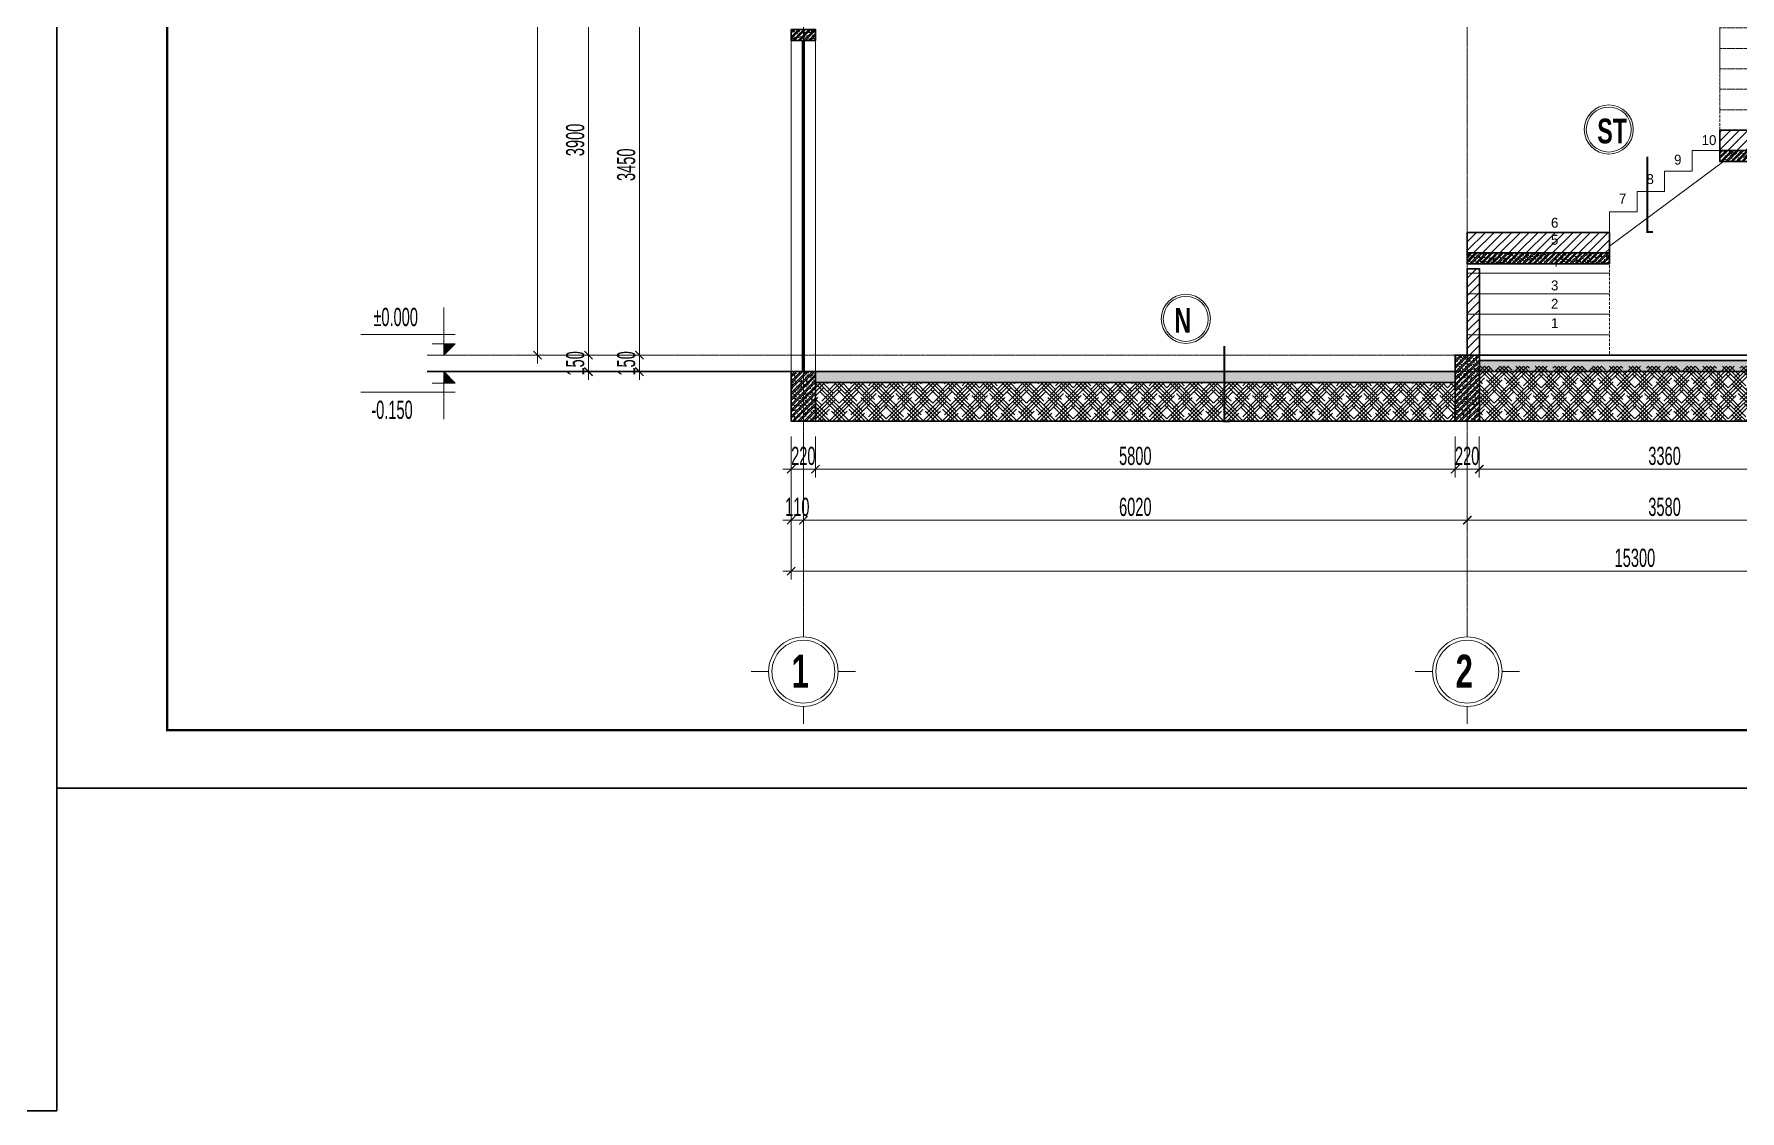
# Model space of a CAD drawing. Header units: millimetres. Extents: x 1336014 to 2939047, y -333549 to -60566.
# Drawn here: x 1463032 to 1478499, y -164841 to -155084 of the extents above; entities that cross this region are included whole.
import ezdxf
from ezdxf.enums import TextEntityAlignment as Align

# ---------------------------------------------------------------- set-up
doc = ezdxf.new("R2010")
doc.units = ezdxf.units.MM
doc.header["$MEASUREMENT"] = 0
doc.linetypes.add('CENTER2', pattern=[1.125, 0.75, -0.125, 0.125, -0.125])
doc.linetypes.add('HIDDEN', pattern=[0.375, 0.25, -0.125])
for name, color, linetype, lineweight in [('01.Cut', 255, 'Continuous', 35), ('02.Thay', 145, 'Continuous', 15), ('04.Khuat', 250, 'HIDDEN', 18), ('05.Text', 253, 'Continuous', 18), ('06.betong', 2, 'Continuous', 35), ('08.Dim', 156, 'Continuous', 15), ('09.Hatch', 250, 'Continuous', 5), ('10.Text', 254, 'Continuous', 18), ('10.truc', 250, 'CENTER2', 20), ('11.Khung bo', 32, 'Continuous', 50), ('12.Khung', 36, 'Continuous', 25), ('CA.thay 145', 145, 'Continuous', 18), ('DIM', 252, 'Continuous', 20), ('manh 08', 8, 'Continuous', 9), ('noi that 15', 15, 'Continuous', 9), ('thay 145', 145, 'Continuous', 18)]:
    doc.layers.add(name, color=color, linetype=linetype, lineweight=lineweight)
doc.layers.add('text', color=7, linetype='Continuous')
doc.layers.add('Tpl_Bound', color=1, linetype='Continuous', plot=False)
doc.styles.add('AVANTH', font='')
doc.styles.add('AVANTHB', font='')
doc.styles.add('TT5_Text Dim', font='hoatbif.shx', dxfattribs={"width": 0.6})
doc.styles.get('AVANTH').set_extended_font_data('.VnAvantH')
doc.styles.get('AVANTHB').set_extended_font_data('.VnAvantH', bold=True)
doc.dimstyles.new('TT5_Dim 1-75', dxfattribs={"dimscale": 75, "dimtxt": 2.2, "dimasz": 1, "dimexe": 1, "dimexo": 0.5, "dimgap": 0.5, "dimtad": 1, "dimdec": 0, "dimzin": 0, "dimdsep": 46, "dimtxsty": 'TT5_Text Dim', "dimblk": 'ARCHTICK', "dimcen": 0, "dimdle": 1, "dimclrd": 256, "dimclre": 256, "dimclrt": 1, "dimadec": 0, "dimazin": 0, "dimtfac": 0.015, "dimtdec": 0, "dimtix": 1, "dimtmove": 2, "dimatfit": 3, "dimldrblk": 'DOT', "dimfxl": 1, "dimtolj": 1, "dimtzin": 0, "dimlwd": -1, "dimlwe": -1, "dimarcsym": 1})
pattern_1 = [(50, (621380.11, -189400.795), (71.7260183, -6.2752135), [7.5, -82.5]), (355, (621380.11, -189400.795), (-13.8751334, 75.2192134), [6, -66]), (100.4514, (621386.09, -189401.32), (57.850938, 68.943954), [6.374019, -70.114211]), (46.1842, (621380.11, -189380.795), (106.724105, -16.551901), [11.25, -123.75]), (96.6356, (621389.01, -189382.17), (93.46627, 97.411787), [9.561029, -105.1713]), (351.1842, (621380.11, -189380.8), (93.466195, 97.41186), [9, -99]), (21, (621390.11, -189385.795), (59.6907052, -40.261889), [7.5, -82.5]), (326, (621390.11, -189385.795), (24.331533, 72.5150045), [6, -66]), (71.4514, (621395.09, -189389.15), (84.022263, 32.2530497), [6.374019, -70.114211]), (37.5, (621380.113, -189400.795), (1.2159855, 33.2893854), [0, -65.2, 0, -67, 0, -66.25]), (7.5, (621380.113, -189400.795), (26.3069537, 39.4411712), [0, -38.2, 0, -63.7, 0, -25.25]), (327.5, (621357.813, -189400.795), (53.3822436, -2.2554872), [0, -25, 0, -78, 0, -103.5]), (317.5, (621347.813, -189400.795), (58.318617, 10.0104982), [0, -32.5, 0, -51.8, 0, -73.5]), (45, (621380.113, -189400.795), (-26.5165043, 26.5165043), []), (45, (621397.79, -189400.795), (-26.5165043, 26.5165043), [])]
pattern_2 = [(45, (621380.113, -189400.795), (53.0330086, 88.38834765), [400, -200]), (135, (621380.113, -189400.795), (53.0330086, -88.38834765), [400, -200])]
pattern_3 = [(50, (0, 0), (64.5534164, -5.647692), [6.75, -74.25]), (355, (0, 0), (-12.48762, 67.697292), [5.4, -59.4]), (100.4514, (5.38, -0.47), (52.0658444, 62.049559), [5.736617, -63.10279]), (46.1842, (0, 18), (96.0516944, -14.896711), [10.125, -111.375]), (96.6356, (8, 16.76), (84.119643, 87.670608), [8.604926, -94.65417]), (351.1842, (0, 18), (84.119575, 87.670674), [8.1, -89.1]), (21, (9, 13.5), (53.7216347, -36.2357), [6.75, -74.25]), (326, (9, 13.5), (21.89838, 65.263504), [5.4, -59.4]), (71.4514, (13.477, 10.48), (75.6200366, 29.0277447), [5.736617, -63.10279]), (37.5, (0, 0), (1.094387, 29.96044684), [0, -58.68, 0, -60.3, 0, -59.625]), (7.5, (0, 0), (23.6762584, 35.4970541), [0, -34.38, 0, -57.33, 0, -22.725]), (327.5, (-20.07, 0), (48.04401926, -2.02993846), [0, -22.5, 0, -70.2, 0, -93.15]), (317.5, (-29.07, 0), (52.4867552, 9.0094484), [0, -29.25, 0, -46.62, 0, -66.15]), (45, (0, 0), (-23.8648539, 23.8648539), []), (45, (15.91, 0), (-23.8648539, 23.8648539), [])]

# ---------------------------------------------------------------- blocks, each defined once
blk = doc.blocks.new('100')
at = {"layer": '11.Khung bo', "const_width": 26.7}
blk.add_lwpolyline([(1860913, -945240), (1860913, -916940), (1896063, -916940), (1896063, -945240)], close=True, dxfattribs=at)
blk.add_lwpolyline([(1860913, -945240), (1860913, -916940), (1896063, -916940), (1896063, -945240)], close=True, dxfattribs=at)
blk.add_lwpolyline([(1860913, -945240), (1860913, -916940), (1896063, -916940), (1896063, -945240)], close=True, dxfattribs=at)
at = {"layer": '12.Khung'}
blk.add_lwpolyline([(1901579, -945940), (1901579, -916240), (1859580, -916240), (1859580, -945940)], close=True, dxfattribs=at)
blk.add_lwpolyline([(1901579, -945940), (1901579, -916240), (1859580, -916240), (1859580, -945940)], close=True, dxfattribs=at)
blk.add_lwpolyline([(1901579, -945940), (1901579, -916240), (1859580, -916240), (1859580, -945940)], close=True, dxfattribs=at)
blk = doc.blocks.new('ưer534f')
at = {"layer": '09.Hatch', "ltscale": 50}
h = blk.add_hatch(dxfattribs=at)
h.set_pattern_fill('TUONGXAY', color=256, scale=450, style=0)
h.set_pattern_definition([(45, (-1002872.64, 180002.5), (-39.7747564, 39.7747564), [])])
h.paths.add_polyline_path([(856936, 33446), (858116, 33446), (858116, 33261), (856936, 33261)])
h = blk.add_hatch(dxfattribs=at)
h.set_pattern_fill('BTCT', color=256, scale=9, style=0)
h.set_pattern_definition([(50, (-1002872.64, 180002.5), (64.5534164, -5.6476921), [6.75, -74.25]), (355, (-1002872.64, 180002.5), (-12.48762, 67.697292), [5.4, -59.4]), (100.4514, (-1002867.26, 180002.03), (52.0658444, 62.0495588), [5.736617, -63.10279]), (46.1842, (-1002872.64, 180020.5), (96.0516944, -14.8967113), [10.125, -111.375]), (96.6356, (-1002864.64, 180019.26), (84.1196435, 87.6706084), [8.604926, -94.65417]), (351.1842, (-1002872.64, 180020.5), (84.119575, 87.670674), [8.1, -89.1]), (21, (-1002863.64, 180016), (53.7216347, -36.2357002), [6.75, -74.25]), (326, (-1002863.64, 180016), (21.8983799, 65.263504), [5.4, -59.4]), (71.4514, (-1002859.164, 180012.98), (75.6200366, 29.0277447), [5.736617, -63.10279]), (37.5, (-1002872.641, 180002.5), (1.09438698, 29.96044684), [0, -58.68, 0, -60.3, 0, -59.625]), (7.5, (-1002872.64, 180002.5), (23.67625837, 35.49705407), [0, -34.38, 0, -57.33, 0, -22.725]), (327.5, (-1002892.711, 180002.5), (48.04401926, -2.02993846), [0, -22.5, 0, -70.2, 0, -93.15]), (317.5, (-1002901.71, 180002.5), (52.4867552, 9.0094484), [0, -29.25, 0, -46.62, 0, -66.15]), (45, (-1002872.64, 180002.5), (-23.86485387, 23.86485387), []), (45, (-1002856.73, 180002.5), (-23.86485387, 23.86485387), [])])
edge = h.paths.add_edge_path()
edge.add_line((856937, 33261), (856937, 33161))
edge.add_line((856937, 33161), (858117, 33161))
edge.add_line((858117, 33161), (858116, 33261))
edge.add_line((858116, 33261), (856936, 33261))
h = blk.add_hatch(dxfattribs=at)
h.set_pattern_fill('TUONGXAY', color=256, scale=450, style=0)
h.set_pattern_definition([(45, (0, 0), (-39.7747564, 39.7747564), [])])
h.paths.add_polyline_path([(854646, 32520), (855936, 32520), (855936, 32334), (854646, 32334)])
h = blk.add_hatch(dxfattribs=at)
h.set_pattern_fill('BTCT', color=256, scale=9, style=0)
h.set_pattern_definition(pattern_3)
h.paths.add_polyline_path([(854646, 32334), (854646, 32234), (855936, 32234), (855936, 32334)])
at = {"layer": '01.Cut'}
for points in [[(856936, 33446), (858116, 33446), (858116, 33261), (856936, 33261)], [(854646, 32520), (855936, 32520), (855936, 32334), (854646, 32334)]]:
    blk.add_lwpolyline(points, close=True, dxfattribs=at)
at = {"layer": '02.Thay'}
for points in [[(855936, 32520), (855936, 32705), (856186, 32705), (856186, 32890), (856436, 32890), (856436, 33076), (856686, 33076), (856686, 33261), (856937, 33261)], [(855936, 32395), (856969, 33161)]]:
    blk.add_lwpolyline(points, dxfattribs=at)
at = {"layer": '04.Khuat', "ltscale": 100}
blk.add_lwpolyline([(856936, 34558), (856936, 34708), (856686, 34708), (856686, 34858), (856436, 34858), (856436, 35008), (856186, 35008), (856186, 35158), (855936, 35158), (855936, 35308), (854756, 35308)], dxfattribs=at)
blk.add_lwpolyline([(856936, 34441), (855659, 35208, 0.135964), (855658, 35208), (854756, 35208)], format="xyb", dxfattribs=at)
for points in [[(856936, 34558), (858116, 34558), (858117, 33261), (856936, 33261)], [(856936, 34558), (858116, 34558), (858116, 34373), (856936, 34373)], [(856936, 34373), (858116, 34373), (858116, 34187), (856936, 34187)], [(856936, 34187), (858116, 34187), (858116, 34002), (856936, 34002)], [(856936, 34002), (858116, 34002), (858116, 33817), (856936, 33817)], [(856936, 33817), (858116, 33817), (858116, 33631), (856936, 33631)], [(856936, 33631), (858116, 33631), (858116, 33446), (856936, 33446)], [(854646, 32334), (855936, 32334), (855936, 32149), (854646, 32149)], [(854646, 32149), (855936, 32149), (855936, 31964), (854646, 31964)], [(854646, 31964), (855936, 31964), (855936, 31779), (854646, 31779)], [(854646, 31779), (855936, 31779), (855936, 31593), (854646, 31593)], [(854646, 31593), (855936, 31593), (855936, 31408), (854646, 31408)]]:
    blk.add_lwpolyline(points, close=True, dxfattribs=at)
at = {"layer": '06.betong'}
for points in [[(856937, 33261), (856937, 33161), (858117, 33161), (858116, 33261), (856936, 33261)], [(854646, 32334), (854646, 32234), (855936, 32234), (855936, 32334), (854646, 32334)]]:
    blk.add_lwpolyline(points, dxfattribs=at)
at = {"layer": '10.Text', "style": 'AVANTH'}
for s, p in [('5', (855759, 35345)), ('4', (856026, 35179)), ('3', (856276, 35029)), ('2', (856526, 34879)), ('1', (856776, 34729)), ('17', (857468, 34608)), ('16', (857468, 34422)), ('15', (857468, 34237)), ('14', (857468, 34052)), ('13', (857468, 33866)), ('12', (857468, 33681)), ('11', (857468, 33496)), ('10', (856772, 33311)), ('9', (856522, 33134)), ('8', (856272, 32958)), ('7', (856022, 32781)), ('6', (855406, 32562)), ('5', (855406, 32408)), ('4', (855406, 32209)), ('3', (855406, 31994)), ('2', (855406, 31828)), ('1', (855406, 31652))]:
    blk.add_text(s, height=90, dxfattribs=at).set_placement(p)
blk = doc.blocks.new('_ARCHTICK')
at = {"const_width": 0.15}
blk.add_lwpolyline([(-0.5, -0.5), (0.5, 0.5)], dxfattribs=at)
blk = doc.blocks.new('*D918')
at = {"layer": '08.Dim', "transparency": 16777216}
for p, q in [((1469897, -158731), (1469897, -159102)), ((1470117, -158731), (1470117, -159102)), ((1469897, -159027), (1469822, -159027)), ((1469897, -159027), (1470117, -159027)), ((1470117, -159027), (1470192, -159027))]:
    blk.add_line(p, q, dxfattribs=at)
at = {"layer": 'Defpoints', "color": 0, "transparency": 16777216}
for p in [(1469897, -158693), (1470117, -158693), (1470117, -159027)]:
    blk.add_point(p, dxfattribs=at)
at = {"layer": '08.Dim', "transparency": 16777216, "xscale": 75, "yscale": 75, "zscale": 75}
blk.add_blockref('_ARCHTICK', (1469897, -159027), dxfattribs=at)
at = {"layer": '08.Dim', "transparency": 16777216, "xscale": 75, "yscale": 75, "zscale": 75, "rotation": 180}
blk.add_blockref('_ARCHTICK', (1470117, -159027), dxfattribs=at)
at = {"layer": '08.Dim', "color": 1, "transparency": 16777216, "insert": (1470007, -158907), "char_height": 165, "attachment_point": 5, "style": 'TT5_Text Dim'}
blk.add_mtext('\\A1;220', dxfattribs=at)
blk = doc.blocks.new('_DOT')
blk.add_line((-0.5, 0), (-1, 0))
at = {"const_width": 0.5}
blk.add_lwpolyline([(-0.25, 0, 1), (0.25, 0, 1)], format="xyb", close=True, dxfattribs=at)
blk = doc.blocks.new('*D919')
at = {"layer": '08.Dim', "transparency": 16777216}
for p, q in [((1470117, -158731), (1470117, -159102)), ((1475917, -158731), (1475917, -159102)), ((1470042, -159027), (1475992, -159027))]:
    blk.add_line(p, q, dxfattribs=at)
at = {"layer": 'Defpoints', "color": 0, "transparency": 16777216}
for p in [(1470117, -158693), (1475917, -158693), (1475917, -159027)]:
    blk.add_point(p, dxfattribs=at)
at = {"layer": '08.Dim', "transparency": 16777216, "xscale": 75, "yscale": 75, "zscale": 75, "rotation": 180}
blk.add_blockref('_ARCHTICK', (1470117, -159027), dxfattribs=at)
at = {"layer": '08.Dim', "transparency": 16777216, "xscale": 75, "yscale": 75, "zscale": 75}
blk.add_blockref('_ARCHTICK', (1475917, -159027), dxfattribs=at)
at = {"layer": '08.Dim', "color": 1, "transparency": 16777216, "insert": (1473017, -158907), "char_height": 165, "attachment_point": 5, "style": 'TT5_Text Dim'}
blk.add_mtext('\\A1;5800', dxfattribs=at)
blk = doc.blocks.new('*D920')
at = {"layer": '08.Dim', "transparency": 16777216}
for p, q in [((1475916, -158731), (1475916, -159102)), ((1476136, -158731), (1476136, -159102)), ((1475916, -159027), (1475841, -159027)), ((1475916, -159027), (1476136, -159027)), ((1476136, -159027), (1476211, -159027))]:
    blk.add_line(p, q, dxfattribs=at)
at = {"layer": 'Defpoints', "color": 0, "transparency": 16777216}
for p in [(1475916, -158693), (1476136, -158693), (1476136, -159027)]:
    blk.add_point(p, dxfattribs=at)
at = {"layer": '08.Dim', "transparency": 16777216, "xscale": 75, "yscale": 75, "zscale": 75}
blk.add_blockref('_ARCHTICK', (1475916, -159027), dxfattribs=at)
at = {"layer": '08.Dim', "transparency": 16777216, "xscale": 75, "yscale": 75, "zscale": 75, "rotation": 180}
blk.add_blockref('_ARCHTICK', (1476136, -159027), dxfattribs=at)
at = {"layer": '08.Dim', "color": 1, "transparency": 16777216, "insert": (1476026, -158907), "char_height": 165, "attachment_point": 5, "style": 'TT5_Text Dim'}
blk.add_mtext('\\A1;220', dxfattribs=at)
blk = doc.blocks.new('*D921')
at = {"layer": '08.Dim', "transparency": 16777216}
for p, q in [((1476136, -158731), (1476136, -159102)), ((1479496, -158731), (1479496, -159102)), ((1476061, -159027), (1479571, -159027))]:
    blk.add_line(p, q, dxfattribs=at)
at = {"layer": 'Defpoints', "color": 0, "transparency": 16777216}
for p in [(1476136, -158693), (1479496, -158693), (1479496, -159027)]:
    blk.add_point(p, dxfattribs=at)
at = {"layer": '08.Dim', "transparency": 16777216, "xscale": 75, "yscale": 75, "zscale": 75, "rotation": 180}
blk.add_blockref('_ARCHTICK', (1476136, -159027), dxfattribs=at)
at = {"layer": '08.Dim', "transparency": 16777216, "xscale": 75, "yscale": 75, "zscale": 75}
blk.add_blockref('_ARCHTICK', (1479496, -159027), dxfattribs=at)
at = {"layer": '08.Dim', "color": 1, "transparency": 16777216, "insert": (1477816, -158907), "char_height": 165, "attachment_point": 5, "style": 'TT5_Text Dim'}
blk.add_mtext('\\A1;3360', dxfattribs=at)
blk = doc.blocks.new('*D926')
at = {"layer": '08.Dim', "transparency": 16777216}
for p, q in [((1470007, -158731), (1470007, -159564)), ((1476027, -158731), (1476027, -159564)), ((1469932, -159489), (1476102, -159489))]:
    blk.add_line(p, q, dxfattribs=at)
at = {"layer": 'Defpoints', "color": 0, "transparency": 16777216}
for p in [(1470007, -158693), (1476027, -158693), (1476027, -159489)]:
    blk.add_point(p, dxfattribs=at)
at = {"layer": '08.Dim', "transparency": 16777216, "xscale": 75, "yscale": 75, "zscale": 75, "rotation": 180}
blk.add_blockref('_ARCHTICK', (1470007, -159489), dxfattribs=at)
at = {"layer": '08.Dim', "transparency": 16777216, "xscale": 75, "yscale": 75, "zscale": 75}
blk.add_blockref('_ARCHTICK', (1476027, -159489), dxfattribs=at)
at = {"layer": '08.Dim', "color": 1, "transparency": 16777216, "insert": (1473017, -159369), "char_height": 165, "attachment_point": 5, "style": 'TT5_Text Dim'}
blk.add_mtext('\\A1;6020', dxfattribs=at)
blk = doc.blocks.new('*D927')
at = {"layer": '08.Dim', "transparency": 16777216}
for p, q in [((1476026, -158731), (1476026, -159564)), ((1479606, -158731), (1479606, -159564)), ((1475951, -159489), (1479681, -159489))]:
    blk.add_line(p, q, dxfattribs=at)
at = {"layer": 'Defpoints', "color": 0, "transparency": 16777216}
for p in [(1476026, -158693), (1479606, -158693), (1479606, -159489)]:
    blk.add_point(p, dxfattribs=at)
at = {"layer": '08.Dim', "transparency": 16777216, "xscale": 75, "yscale": 75, "zscale": 75, "rotation": 180}
blk.add_blockref('_ARCHTICK', (1476026, -159489), dxfattribs=at)
at = {"layer": '08.Dim', "transparency": 16777216, "xscale": 75, "yscale": 75, "zscale": 75}
blk.add_blockref('_ARCHTICK', (1479606, -159489), dxfattribs=at)
at = {"layer": '08.Dim', "color": 1, "transparency": 16777216, "insert": (1477816, -159369), "char_height": 165, "attachment_point": 5, "style": 'TT5_Text Dim'}
blk.add_mtext('\\A1;3580', dxfattribs=at)
blk = doc.blocks.new('*D930')
at = {"layer": '08.Dim', "transparency": 16777216}
for p, q in [((1469897, -158731), (1469897, -159564)), ((1470007, -158731), (1470007, -159564)), ((1469897, -159489), (1469822, -159489)), ((1469897, -159489), (1470007, -159489)), ((1470007, -159489), (1470082, -159489))]:
    blk.add_line(p, q, dxfattribs=at)
at = {"layer": 'Defpoints', "color": 0, "transparency": 16777216}
for p in [(1469897, -158693), (1470007, -158693), (1470007, -159489)]:
    blk.add_point(p, dxfattribs=at)
at = {"layer": '08.Dim', "transparency": 16777216, "xscale": 75, "yscale": 75, "zscale": 75}
blk.add_blockref('_ARCHTICK', (1469897, -159489), dxfattribs=at)
at = {"layer": '08.Dim', "transparency": 16777216, "xscale": 75, "yscale": 75, "zscale": 75, "rotation": 180}
blk.add_blockref('_ARCHTICK', (1470007, -159489), dxfattribs=at)
at = {"layer": '08.Dim', "color": 1, "transparency": 16777216, "insert": (1469952, -159369), "char_height": 165, "attachment_point": 5, "style": 'TT5_Text Dim'}
blk.add_mtext('\\A1;110', dxfattribs=at)
blk = doc.blocks.new('*D931')
at = {"layer": '08.Dim', "transparency": 16777216}
for p, q in [((1469897, -158731), (1469897, -160026)), ((1485197, -158731), (1485197, -160026)), ((1469822, -159951), (1485272, -159951))]:
    blk.add_line(p, q, dxfattribs=at)
at = {"layer": 'Defpoints', "color": 0, "transparency": 16777216}
for p in [(1469897, -158693), (1485197, -158693), (1485197, -159951)]:
    blk.add_point(p, dxfattribs=at)
at = {"layer": '08.Dim', "transparency": 16777216, "xscale": 75, "yscale": 75, "zscale": 75, "rotation": 180}
blk.add_blockref('_ARCHTICK', (1469897, -159951), dxfattribs=at)
at = {"layer": '08.Dim', "transparency": 16777216, "xscale": 75, "yscale": 75, "zscale": 75}
blk.add_blockref('_ARCHTICK', (1485197, -159951), dxfattribs=at)
at = {"layer": '08.Dim', "color": 1, "transparency": 16777216, "insert": (1477547, -159831), "char_height": 165, "attachment_point": 5, "style": 'TT5_Text Dim'}
blk.add_mtext('\\A1;15300', dxfattribs=at)
blk = doc.blocks.new('*D898')
at = {"layer": '08.Dim', "transparency": 16777216}
for p, q in [((1468521, -154469), (1468521, -158068)), ((1468768, -154544), (1468446, -154544)), ((1468768, -157993), (1468446, -157993))]:
    blk.add_line(p, q, dxfattribs=at)
at = {"layer": 'Defpoints', "color": 0, "transparency": 16777216}
for p in [(1468805, -154544), (1468521, -157993), (1468805, -157993)]:
    blk.add_point(p, dxfattribs=at)
at = {"layer": '08.Dim', "transparency": 16777216, "xscale": 75, "yscale": 75, "zscale": 75}
for p, rotation in [((1468521, -154544), 90), ((1468521, -157993), 270)]:
    blk.add_blockref('_ARCHTICK', p, dxfattribs=dict(at, rotation=rotation))
at = {"layer": '08.Dim', "color": 1, "transparency": 16777216, "insert": (1468401, -156268), "char_height": 165, "attachment_point": 5, "rotation": 90, "style": 'TT5_Text Dim'}
blk.add_mtext('\\A1;3450', dxfattribs=at)
blk = doc.blocks.new('*D899')
at = {"layer": '08.Dim', "transparency": 16777216}
for p, q in [((1468768, -157993), (1468446, -157993)), ((1468521, -157993), (1468521, -157918)), ((1468521, -157993), (1468521, -158143)), ((1468768, -158143), (1468446, -158143)), ((1468521, -158143), (1468521, -158218))]:
    blk.add_line(p, q, dxfattribs=at)
at = {"layer": 'Defpoints', "color": 0, "transparency": 16777216}
for p in [(1468805, -157993), (1468521, -158143), (1468805, -158143)]:
    blk.add_point(p, dxfattribs=at)
at = {"layer": '08.Dim', "transparency": 16777216, "xscale": 75, "yscale": 75, "zscale": 75}
for p, rotation in [((1468521, -157993), 270), ((1468521, -158143), 90)]:
    blk.add_blockref('_ARCHTICK', p, dxfattribs=dict(at, rotation=rotation))
at = {"layer": '08.Dim', "color": 1, "transparency": 16777216, "insert": (1468401, -158068), "char_height": 165, "attachment_point": 5, "rotation": 90, "style": 'TT5_Text Dim'}
blk.add_mtext('\\A1;150', dxfattribs=at)
blk = doc.blocks.new('*D912')
at = {"layer": '08.Dim', "transparency": 16777216}
for p, q in [((1468768, -157993), (1467984, -157993)), ((1468059, -157993), (1468059, -157918)), ((1468059, -158143), (1468059, -157993)), ((1468768, -158143), (1467984, -158143)), ((1468059, -158143), (1468059, -158218))]:
    blk.add_line(p, q, dxfattribs=at)
at = {"layer": 'Defpoints', "color": 0, "transparency": 16777216}
for p in [(1468059, -157993), (1468805, -157993), (1468805, -158143)]:
    blk.add_point(p, dxfattribs=at)
at = {"layer": '08.Dim', "transparency": 16777216, "xscale": 75, "yscale": 75, "zscale": 75}
for p, rotation in [((1468059, -157993), 270), ((1468059, -158143), 90)]:
    blk.add_blockref('_ARCHTICK', p, dxfattribs=dict(at, rotation=rotation))
at = {"layer": '08.Dim', "color": 1, "transparency": 16777216, "insert": (1467939, -158068), "char_height": 165, "attachment_point": 5, "rotation": 90, "style": 'TT5_Text Dim'}
blk.add_mtext('\\A1;150', dxfattribs=at)
blk = doc.blocks.new('*D913')
at = {"layer": '08.Dim', "transparency": 16777216}
for p, q in [((1468059, -158068), (1468059, -154018)), ((1468768, -154093), (1467984, -154093)), ((1468768, -157993), (1467984, -157993))]:
    blk.add_line(p, q, dxfattribs=at)
at = {"layer": 'Defpoints', "color": 0, "transparency": 16777216}
for p in [(1468059, -154093), (1468805, -154093), (1468805, -157993)]:
    blk.add_point(p, dxfattribs=at)
at = {"layer": '08.Dim', "transparency": 16777216, "xscale": 75, "yscale": 75, "zscale": 75}
for p, rotation in [((1468059, -154093), 90), ((1468059, -157993), 270)]:
    blk.add_blockref('_ARCHTICK', p, dxfattribs=dict(at, rotation=rotation))
at = {"layer": '08.Dim', "color": 1, "transparency": 16777216, "insert": (1467939, -156043), "char_height": 165, "attachment_point": 5, "rotation": 90, "style": 'TT5_Text Dim'}
blk.add_mtext('\\A1;3900', dxfattribs=at)
blk = doc.blocks.new('*D917')
at = {"layer": '08.Dim', "transparency": 16777216}
for p, q in [((1467597, -158068), (1467597, -143968)), ((1468768, -144043), (1467522, -144043)), ((1468768, -157993), (1467522, -157993))]:
    blk.add_line(p, q, dxfattribs=at)
at = {"layer": 'Defpoints', "color": 0, "transparency": 16777216}
for p in [(1467597, -144043), (1468805, -144043), (1468805, -157993)]:
    blk.add_point(p, dxfattribs=at)
at = {"layer": '08.Dim', "transparency": 16777216, "xscale": 75, "yscale": 75, "zscale": 75}
for p, rotation in [((1467597, -144043), 90), ((1467597, -157993), 270)]:
    blk.add_blockref('_ARCHTICK', p, dxfattribs=dict(at, rotation=rotation))
at = {"layer": '08.Dim', "color": 1, "transparency": 16777216, "insert": (1467477, -151018), "char_height": 165, "attachment_point": 5, "rotation": 90, "style": 'TT5_Text Dim'}
blk.add_mtext('\\A1;13950', dxfattribs=at)
blk = doc.blocks.new('A$C4E7C6F34')
at = {"layer": 'DIM'}
blk.add_hatch(color=256, dxfattribs=at).paths.add_polyline_path([(-38, 0), (-38, 138), (-178, 138)])
for p, q in [((-38, 576), (-38, 0)), ((964, 248), (-178, 248)), ((-178, 138), (101, 138)), ((-178, 138), (-38, 0)), ((-178, 0), (101, 0))]:
    blk.add_line(p, q, dxfattribs=at)
at = {"layer": 'text', "style": 'TT5_Text Dim', "flags": 8}
blk.add_attdef('%%P0.000', text='', height=220, dxfattribs=at).set_placement((102, 461), align=Align.MIDDLE_LEFT)
blk = doc.blocks.new('DANHTRUC')
for p, q in [((980383, -947347), (980383, -947137)), ((979963, -947767), (979753, -947767)), ((980803, -947767), (981013, -947767)), ((980383, -948187), (980383, -948397))]:
    blk.add_line(p, q)
for radius in [420, 380]:
    blk.add_circle((980383, -947767), radius)
blk = doc.blocks.new('32rew')
at = {"layer": '09.Hatch', "ltscale": 50}
h = blk.add_hatch(dxfattribs=at)
h.set_pattern_fill('BTCT', color=256, scale=9, style=0)
h.set_pattern_definition(pattern_3)
h.paths.add_polyline_path([(847871, 41230), (848091, 41230), (848091, 41130), (847871, 41130)])
at = {"layer": '06.betong'}
blk.add_lwpolyline([(847871, 41230), (848091, 41230), (848091, 41130), (847871, 41130), (847871, 41230)], dxfattribs=at)
blk = doc.blocks.new('A$C31C4286B')
at = {"layer": 'manh 08', "color": 8}
blk.add_circle((492, 948), 274, dxfattribs=at)
at = {"layer": 'noi that 15', "color": 2, "ltscale": 5}
blk.add_lwpolyline([(61, 644, 22.4, 22.4, 0), (61, -194, 22.4, 22.4, 0), (0, -194, 0, 0, 0), (0, 948, 0, 0, 0), (218, 948, 0, 0, 0)], format="xyseb", dxfattribs=at)
at = {"layer": 'thay 145'}
blk.add_circle((492, 948), 251, dxfattribs=at)

msp = doc.modelspace()

# ---------------------------------------------------------------- hatches: boundary and pattern name
at = {"layer": '09.Hatch', "ltscale": 50}
h = msp.add_hatch(dxfattribs=at)
h.set_pattern_fill('TUONGXAY', color=256, scale=450, style=0)
h.set_pattern_definition([(45, (621380.113, -189400.795), (-39.7747564, 39.7747564), [])])
h.paths.add_polyline_path([(1476026.5, -157210.9), (1476136.5, -157210.9), (1476136.5, -157992.8), (1476026.5, -157992.8)])
h = msp.add_hatch(dxfattribs=at)
h.set_pattern_fill('BTCT', color=256, scale=10, style=0)
h.set_pattern_definition(pattern_1)
h.paths.add_polyline_path([(1476136.5, -157993.3), (1476136.4, -157993.3), (1475916.3, -157992.8), (1475916.7, -158142.3), (1475916.3, -158142.3), (1475916.3, -158242.3), (1475916.3, -158592.3), (1476136.5, -158592.3)])
h = msp.add_hatch(dxfattribs=at)
h.set_pattern_fill('BTCT', color=256, scale=10, style=0)
h.set_pattern_definition(pattern_1)
h.paths.add_polyline_path([(1479496.5, -158042.8), (1479386.5, -158042.8), (1476136.5, -158043.3), (1476136.5, -158142.3), (1479496.5, -158142.3)])
h = msp.add_hatch(dxfattribs=at)
h.set_pattern_fill('BTCT', color=256, scale=10, style=0)
h.set_pattern_definition(pattern_1)
h.paths.add_polyline_path([(1470117.5, -158142.3), (1469897.5, -158142.3), (1469897.5, -158592.3), (1470117.5, -158592.3)])
h = msp.add_hatch(dxfattribs=at)
h.set_pattern_fill('BTCT', color=256, scale=10, style=0)
h.set_pattern_definition(pattern_1)
h.paths.add_polyline_path([(1475916.3, -158242.3), (1475916.3, -158142.3), (1470117.5, -158142.3), (1470117.5, -158242.3)])
at = {"layer": '09.Hatch'}
h = msp.add_hatch(dxfattribs=at)
h.set_pattern_fill('HOUND', color=256, scale=400, angle=45)
h.set_pattern_definition(pattern_2)
h.paths.add_polyline_path([(1479496.5, -158092.8), (1476136.5, -158092.8), (1476136.5, -158592.3), (1479496.5, -158592.3)])
h = msp.add_hatch(dxfattribs=at)
h.set_pattern_fill('HOUND', color=256, scale=400, angle=45)
h.set_pattern_definition(pattern_2)
h.paths.add_polyline_path([(1475916.3, -158242.3), (1470117.5, -158242.3), (1470117.5, -158592.3), (1475916.3, -158592.3)])

# ---------------------------------------------------------------- linework, layer by layer
at = {"layer": '01.Cut'}
msp.add_line((1475916.3, -157992.8), (1475916.7, -158142.8), dxfattribs=at)
at = {"layer": '01.Cut', "const_width": 30}
msp.add_lwpolyline([(1470007.5, -155142), (1470007.3, -158142)], dxfattribs=at)
at = {"layer": '01.Cut'}
msp.add_lwpolyline([(1476026.5, -157210.9), (1476136.5, -157210.9), (1476136.5, -157992.8), (1476026.5, -157992.8)], close=True, dxfattribs=at)
msp.add_lwpolyline([(1475916.3, -157992.8), (1484897.5, -157992.8)], dxfattribs=at)
at = {"layer": '02.Thay'}
msp.add_lwpolyline([(1469897.5, -155142), (1470117.5, -155142), (1470117.5, -158142.3), (1469897.5, -158142.3)], close=True, dxfattribs=at)
at = {"layer": '02.Thay', "ltscale": 0.1, "const_width": 15}
msp.add_lwpolyline([(1466594.8, -158142.3), (1475916.3, -158142.3), (1475916.3, -157992.8), (1485197.5, -157993.3), (1485197.5, -158142.3), (1487684.6, -158142.3)], dxfattribs=at)
at = {"layer": '06.betong'}
for points in [[(1475916.3, -157992.8), (1476136.5, -157992.8), (1476136.5, -158592.3), (1475916.3, -158592.3)], [(1469897.5, -158142.3), (1470117.5, -158142.3), (1470117.5, -158592.3), (1469897.5, -158592.3)], [(1470117.5, -158142.3), (1475916.3, -158142.3), (1475916.3, -158242.3), (1470117.5, -158242.3)]]:
    msp.add_lwpolyline(points, close=True, dxfattribs=at)
for points in [[(1476136.4, -158043.3), (1479496.5, -158042.8), (1479496.5, -158142.8), (1476136.5, -158142.8), (1476136.5, -157993.3)], [(1470117.5, -158592.3), (1484897.5, -158592.3)]]:
    msp.add_lwpolyline(points, dxfattribs=at)
at = {"layer": '10.truc'}
for p, q in [((1470007.5, -143408.8), (1470007.5, -160388.6)), ((1476026.5, -143408.8), (1476027.5, -160388.6)), ((1466594.8, -157993.3), (1487684.6, -157993.3)), ((1466594.8, -158142.3), (1487684.6, -158142.3))]:
    msp.add_line(p, q, dxfattribs=at)
at = {"layer": 'Tpl_Bound', "color": 1}
for points in [[(1445418.4, -164841.3), (1445418.4, -139641.5), (1463238.3, -139641.5), (1463238.3, -164841.3)], [(1463238.3, -161916.3), (1463238.3, -139641.5), (1494738, -139641.5), (1494738, -161916.3)]]:
    msp.add_lwpolyline(points, close=True, dxfattribs=at)

# ---------------------------------------------------------------- block references
at = {"layer": '05.Text', "xscale": 0.6, "yscale": 0.6, "zscale": 0.6, "rotation": 270}
msp.add_blockref('100', (2012982.3, 976106.3), dxfattribs=at)
at = {"layer": '05.Text', "xscale": 0.75, "yscale": 0.75, "zscale": 0.75}
for name, p in [('100', (68553.5, 547538.6)), ('DANHTRUC', (734719.9, 549963.8)), ('DANHTRUC', (740739.9, 549963.8))]:
    msp.add_blockref(name, p, dxfattribs=at)
at = {"layer": '06.betong'}
msp.add_blockref('ưer534f', (621380.1, -189400.8), dxfattribs=at)
at = {"layer": '08.Dim'}
msp.add_blockref('32rew', (622026.5, -196272), dxfattribs=at)
ref = msp.add_blockref('A$C4E7C6F34', (1466717.9, -157993.3), dxfattribs=dict(at, xscale=-0.7499999999999988, yscale=0.7499999999999988, zscale=0.7499999999999988))
ref.add_attrib('%%P0.000', '%%p0.000', dxfattribs={"layer": 'text', "height": 165, "style": 'TT5_Text Dim', "width": 0.6, "flags": 8}).set_placement((1466108.4, -157647.3), align=Align.MIDDLE_LEFT)
ref = msp.add_blockref('A$C4E7C6F34', (1466717.9, -158142.3), dxfattribs=dict(at, xscale=0.7499999999999988, yscale=0.7499999999999988, zscale=0.7499999999999988, rotation=180))
ref.add_attrib('%%P0.000', '-0.150', dxfattribs={"layer": 'text', "height": 165, "style": 'TT5_Text Dim', "width": 0.6, "flags": 8}).set_placement((1466089.6, -158488.3), align=Align.MIDDLE_LEFT)
at = {"layer": 'CA.thay 145', "xscale": -0.8125000004656603, "yscale": 0.8125000002641721, "zscale": 0.8125000001261157}
for p in [(1477709.8, -156719.4), (1473874.8, -158434.9)]:
    msp.add_blockref('A$C31C4286B', p, dxfattribs=at)

# ---------------------------------------------------------------- texts
at = {"layer": '05.Text', "style": 'AVANTHB', "width": 0.7}
for s, p in [('1', (1469901.3, -161007.6)), ('2', (1475921.3, -161007.6))]:
    msp.add_text(s, height=300, dxfattribs=at).set_placement(p)
at = {"layer": 'text', "style": 'AVANTHB', "width": 0.7}
for s, p in [('sT', (1477205.8, -156074.7)), ('n', (1473370.8, -157790.2))]:
    msp.add_text(s, height=225, dxfattribs=at).set_placement(p)

# ---------------------------------------------------------------- dimensions: what is measured, and where the dimension line sits
at = {"layer": '08.Dim'}
for base, p1, p2, picture, middle in [((1467596.6, -144043), (1468805.1, -157993.3), (1468805.1, -144043), '*D917', (1467476.6, -151018.1)), ((1468058.6129, -154092.7954), (1468805.1129, -157993.2597), (1468805.1129, -154092.7954), '*D913', (1467938.6129, -156043.0276)), ((1468520.6, -157993.3), (1468805.1, -154543.7), (1468805.1, -157993.3), '*D898', (1468400.6, -156268.5)), ((1468058.6, -157993.3), (1468805.1, -158143.3), (1468805.1, -157993.3), '*D912', (1467938.6, -158068.3)), ((1468520.6, -158143.3), (1468805.1, -157993.3), (1468805.1, -158143.3), '*D899', (1468400.6, -158068.3))]:
    dim = msp.add_linear_dim(base=base, p1=p1, p2=p2, angle=90, dimstyle='TT5_Dim 1-75', dxfattribs=at)
    dim.commit()
    dim.dimension.update_dxf_attribs({"geometry": picture, "text_midpoint": middle})
for base, p1, p2, picture, middle in [((1470007.5, -159489.1), (1469897.5, -158693.3), (1470007.5, -158693.3), '*D930', (1469952.5, -159369.1)), ((1470117.5, -159027.1), (1469897.5, -158693.3), (1470117.5, -158693.3), '*D918', (1470007.5, -158907.1)), ((1485197.5, -159951.1), (1469897.5, -158693.3), (1485197.5, -158693.3), '*D931', (1477547.5, -159831.1)), ((1476027.5, -159489.1), (1470007.5, -158693.3), (1476027.5, -158693.3), '*D926', (1473017.5, -159369.1)), ((1475917.3, -159027.1), (1470117.5, -158693.3), (1475917.3, -158693.3), '*D919', (1473017.4, -158907.1)), ((1476136.5, -159027.1), (1475916.3, -158693.3), (1476136.5, -158693.3), '*D920', (1476026.4, -158907.1)), ((1479606.5, -159489.1), (1476026.5, -158693.3), (1479606.5, -158693.3), '*D927', (1477816.5, -159369.1)), ((1479496.5, -159027.1), (1476136.5, -158693.3), (1479496.5, -158693.3), '*D921', (1477816.5, -158907.1))]:
    dim = msp.add_linear_dim(base=base, p1=p1, p2=p2, dimstyle='TT5_Dim 1-75', dxfattribs=at)
    dim.commit()
    dim.dimension.update_dxf_attribs({"geometry": picture, "text_midpoint": middle})

doc.saveas('drawing.dxf')
